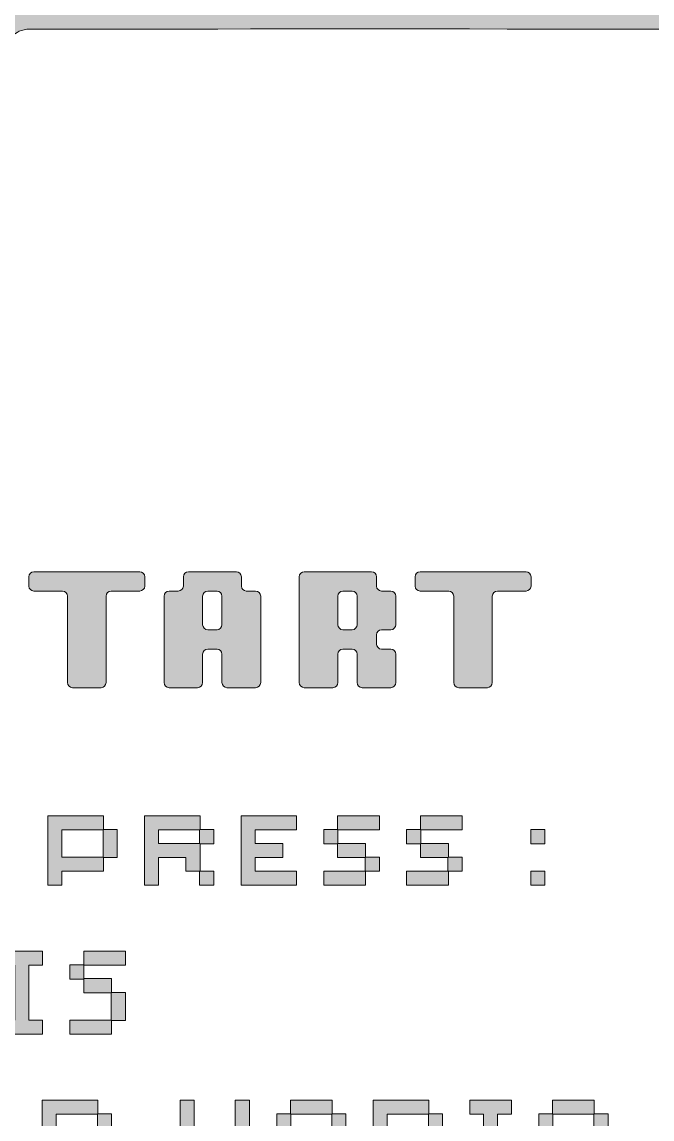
# Model space of a CAD drawing. Header units: millimetres. Extents: x -101 to 399, y -179 to 389.
# Drawn here: x -6.7 to 29.1, y 165 to 227.4 of the extents above; entities that cross this region are included whole.
import ezdxf

# ---------------------------------------------------------------- set-up
doc = ezdxf.new("R2010")
doc.units = ezdxf.units.MM
doc.header["$MEASUREMENT"] = 0
doc.layers.add('Layer 2', color=7, linetype='Continuous')

# ---------------------------------------------------------------- blocks, each defined once
blk = doc.blocks.new('block 343')
at = {"layer": 'Layer 2', "true_color": 0xffffff}
h = blk.add_hatch(color=7, dxfattribs=at)
h.dxf.hatch_style = 2
edge = h.paths.add_edge_path()
edge.add_spline(control_points=[(-4.129, 189.836), (-4.129, 189.836), (-4.129, 194.755), (-4.129, 194.755), (-4.129, 194.903), (-4.257, 195.041), (-4.415, 195.041), (-4.415, 195.041), (-6.035, 195.041), (-6.035, 195.041), (-6.193, 195.041), (-6.322, 195.17), (-6.322, 195.318), (-6.322, 195.318), (-6.322, 195.851), (-6.322, 195.851), (-6.322, 196), (-6.193, 196.138), (-6.035, 196.138), (-6.035, 196.138), (-0.02, 196.138), (-0.02, 196.138), (0.128, 196.138), (0.267, 196), (0.267, 195.851), (0.267, 195.851), (0.267, 195.318), (0.267, 195.318), (0.267, 195.17), (0.128, 195.041), (-0.02, 195.041), (-0.02, 195.041), (-1.65, 195.041), (-1.65, 195.041), (-1.798, 195.041), (-1.936, 194.903), (-1.936, 194.755), (-1.936, 194.755), (-1.936, 189.836), (-1.936, 189.836), (-1.936, 189.678), (-2.064, 189.549), (-2.213, 189.549), (-2.213, 189.549), (-3.842, 189.549), (-3.842, 189.549), (-3.991, 189.549), (-4.129, 189.678), (-4.129, 189.836)], knot_values=[0, 0, 0, 0, 1, 1, 1, 2, 2, 2, 3, 3, 3, 4, 4, 4, 5, 5, 5, 6, 6, 6, 7, 7, 7, 8, 8, 8, 9, 9, 9, 10, 10, 10, 11, 11, 11, 12, 12, 12, 13, 13, 13, 14, 14, 14, 15, 15, 15, 16, 16, 16, 16], degree=3, periodic=1)
h = blk.add_hatch(color=7, dxfattribs=at)
h.dxf.hatch_style = 2
edge = h.paths.add_edge_path()
edge.add_spline(control_points=[(1.363, 189.836), (1.363, 189.836), (1.363, 194.755), (1.363, 194.755), (1.363, 194.903), (1.492, 195.041), (1.65, 195.041), (1.65, 195.041), (2.173, 195.041), (2.173, 195.041), (2.331, 195.041), (2.459, 195.17), (2.459, 195.318), (2.459, 195.318), (2.459, 195.851), (2.459, 195.851), (2.459, 196), (2.598, 196.138), (2.746, 196.138), (2.746, 196.138), (5.472, 196.138), (5.472, 196.138), (5.62, 196.138), (5.759, 196), (5.759, 195.851), (5.759, 195.851), (5.759, 195.318), (5.759, 195.318), (5.759, 195.17), (5.887, 195.041), (6.035, 195.041), (6.035, 195.041), (6.569, 195.041), (6.569, 195.041), (6.717, 195.041), (6.855, 194.903), (6.855, 194.755), (6.855, 194.755), (6.855, 189.836), (6.855, 189.836), (6.855, 189.678), (6.717, 189.549), (6.569, 189.549), (6.569, 189.549), (4.939, 189.549), (4.939, 189.549), (4.791, 189.549), (4.652, 189.678), (4.652, 189.836), (4.652, 189.836), (4.652, 191.456), (4.652, 191.456), (4.652, 191.614), (4.524, 191.742), (4.376, 191.742), (4.376, 191.742), (3.842, 191.742), (3.842, 191.742), (3.694, 191.742), (3.556, 191.614), (3.556, 191.456), (3.556, 191.456), (3.556, 189.836), (3.556, 189.836), (3.556, 189.678), (3.428, 189.549), (3.269, 189.549), (3.269, 189.549), (1.65, 189.549), (1.65, 189.549), (1.492, 189.549), (1.363, 189.678), (1.363, 189.836)], knot_values=[0, 0, 0, 0, 1, 1, 1, 2, 2, 2, 3, 3, 3, 4, 4, 4, 5, 5, 5, 6, 6, 6, 7, 7, 7, 8, 8, 8, 9, 9, 9, 10, 10, 10, 11, 11, 11, 12, 12, 12, 13, 13, 13, 14, 14, 14, 15, 15, 15, 16, 16, 16, 17, 17, 17, 18, 18, 18, 19, 19, 19, 20, 20, 20, 21, 21, 21, 22, 22, 22, 23, 23, 23, 24, 24, 24, 24], degree=3, periodic=1)
edge = h.paths.add_edge_path()
edge.add_spline(control_points=[(4.376, 192.839), (4.524, 192.839), (4.652, 192.977), (4.652, 193.125), (4.652, 193.125), (4.652, 194.755), (4.652, 194.755), (4.652, 194.903), (4.524, 195.041), (4.376, 195.041), (4.376, 195.041), (3.842, 195.041), (3.842, 195.041), (3.694, 195.041), (3.556, 194.903), (3.556, 194.755), (3.556, 194.755), (3.556, 193.125), (3.556, 193.125), (3.556, 192.977), (3.694, 192.839), (3.842, 192.839), (3.842, 192.839), (4.376, 192.839), (4.376, 192.839)], knot_values=[0, 0, 0, 0, 1, 1, 1, 2, 2, 2, 3, 3, 3, 4, 4, 4, 5, 5, 5, 6, 6, 6, 7, 7, 7, 8, 8, 8, 8], degree=3, periodic=1)
h = blk.add_hatch(color=7, dxfattribs=at)
h.dxf.hatch_style = 2
edge = h.paths.add_edge_path()
edge.add_spline(control_points=[(9.048, 189.836), (9.048, 189.836), (9.048, 195.851), (9.048, 195.851), (9.048, 196), (9.177, 196.138), (9.334, 196.138), (9.334, 196.138), (13.157, 196.138), (13.157, 196.138), (13.305, 196.138), (13.444, 196), (13.444, 195.851), (13.444, 195.851), (13.444, 195.318), (13.444, 195.318), (13.444, 195.17), (13.572, 195.041), (13.72, 195.041), (13.72, 195.041), (14.254, 195.041), (14.254, 195.041), (14.402, 195.041), (14.54, 194.903), (14.54, 194.755), (14.54, 194.755), (14.54, 193.125), (14.54, 193.125), (14.54, 192.977), (14.402, 192.839), (14.254, 192.839), (14.254, 192.839), (13.72, 192.839), (13.72, 192.839), (13.572, 192.839), (13.444, 192.71), (13.444, 192.552), (13.444, 192.552), (13.444, 192.029), (13.444, 192.029), (13.444, 191.881), (13.572, 191.742), (13.72, 191.742), (13.72, 191.742), (14.254, 191.742), (14.254, 191.742), (14.402, 191.742), (14.54, 191.614), (14.54, 191.456), (14.54, 191.456), (14.54, 189.836), (14.54, 189.836), (14.54, 189.678), (14.402, 189.549), (14.254, 189.549), (14.254, 189.549), (12.624, 189.549), (12.624, 189.549), (12.476, 189.549), (12.337, 189.678), (12.337, 189.836), (12.337, 189.836), (12.337, 191.456), (12.337, 191.456), (12.337, 191.614), (12.209, 191.742), (12.061, 191.742), (12.061, 191.742), (11.527, 191.742), (11.527, 191.742), (11.379, 191.742), (11.241, 191.614), (11.241, 191.456), (11.241, 191.456), (11.241, 189.836), (11.241, 189.836), (11.241, 189.678), (11.112, 189.549), (10.954, 189.549), (10.954, 189.549), (9.334, 189.549), (9.334, 189.549), (9.177, 189.549), (9.048, 189.678), (9.048, 189.836)], knot_values=[0, 0, 0, 0, 1, 1, 1, 2, 2, 2, 3, 3, 3, 4, 4, 4, 5, 5, 5, 6, 6, 6, 7, 7, 7, 8, 8, 8, 9, 9, 9, 10, 10, 10, 11, 11, 11, 12, 12, 12, 13, 13, 13, 14, 14, 14, 15, 15, 15, 16, 16, 16, 17, 17, 17, 18, 18, 18, 19, 19, 19, 20, 20, 20, 21, 21, 21, 22, 22, 22, 23, 23, 23, 24, 24, 24, 25, 25, 25, 26, 26, 26, 27, 27, 27, 28, 28, 28, 28], degree=3, periodic=1)
edge = h.paths.add_edge_path()
edge.add_spline(control_points=[(12.061, 192.839), (12.209, 192.839), (12.337, 192.977), (12.337, 193.125), (12.337, 193.125), (12.337, 194.755), (12.337, 194.755), (12.337, 194.903), (12.209, 195.041), (12.061, 195.041), (12.061, 195.041), (11.527, 195.041), (11.527, 195.041), (11.379, 195.041), (11.241, 194.903), (11.241, 194.755), (11.241, 194.755), (11.241, 193.125), (11.241, 193.125), (11.241, 192.977), (11.379, 192.839), (11.527, 192.839), (11.527, 192.839), (12.061, 192.839), (12.061, 192.839)], knot_values=[0, 0, 0, 0, 1, 1, 1, 2, 2, 2, 3, 3, 3, 4, 4, 4, 5, 5, 5, 6, 6, 6, 7, 7, 7, 8, 8, 8, 8], degree=3, periodic=1)
h = blk.add_hatch(color=7, dxfattribs=at)
h.dxf.hatch_style = 2
edge = h.paths.add_edge_path()
edge.add_spline(control_points=[(17.829, 189.836), (17.829, 189.836), (17.829, 194.755), (17.829, 194.755), (17.829, 194.903), (17.701, 195.041), (17.543, 195.041), (17.543, 195.041), (15.923, 195.041), (15.923, 195.041), (15.765, 195.041), (15.637, 195.17), (15.637, 195.318), (15.637, 195.318), (15.637, 195.851), (15.637, 195.851), (15.637, 196), (15.765, 196.138), (15.923, 196.138), (15.923, 196.138), (21.939, 196.138), (21.939, 196.138), (22.087, 196.138), (22.225, 196), (22.225, 195.851), (22.225, 195.851), (22.225, 195.318), (22.225, 195.318), (22.225, 195.17), (22.087, 195.041), (21.939, 195.041), (21.939, 195.041), (20.309, 195.041), (20.309, 195.041), (20.161, 195.041), (20.022, 194.903), (20.022, 194.755), (20.022, 194.755), (20.022, 189.836), (20.022, 189.836), (20.022, 189.678), (19.894, 189.549), (19.746, 189.549), (19.746, 189.549), (18.116, 189.549), (18.116, 189.549), (17.968, 189.549), (17.829, 189.678), (17.829, 189.836)], knot_values=[0, 0, 0, 0, 1, 1, 1, 2, 2, 2, 3, 3, 3, 4, 4, 4, 5, 5, 5, 6, 6, 6, 7, 7, 7, 8, 8, 8, 9, 9, 9, 10, 10, 10, 11, 11, 11, 12, 12, 12, 13, 13, 13, 14, 14, 14, 15, 15, 15, 16, 16, 16, 16], degree=3, periodic=1)
at = {"layer": 'Layer 2', "lineweight": 0}
for points, knots in [([(-4.129, 189.836), (-4.129, 189.836), (-4.129, 194.755), (-4.129, 194.755), (-4.129, 194.903), (-4.257, 195.041), (-4.415, 195.041), (-4.415, 195.041), (-6.035, 195.041), (-6.035, 195.041), (-6.193, 195.041), (-6.322, 195.17), (-6.322, 195.318), (-6.322, 195.318), (-6.322, 195.851), (-6.322, 195.851), (-6.322, 196), (-6.193, 196.138), (-6.035, 196.138), (-6.035, 196.138), (-0.02, 196.138), (-0.02, 196.138), (0.128, 196.138), (0.267, 196), (0.267, 195.851), (0.267, 195.851), (0.267, 195.318), (0.267, 195.318), (0.267, 195.17), (0.128, 195.041), (-0.02, 195.041), (-0.02, 195.041), (-1.65, 195.041), (-1.65, 195.041), (-1.798, 195.041), (-1.936, 194.903), (-1.936, 194.755), (-1.936, 194.755), (-1.936, 189.836), (-1.936, 189.836), (-1.936, 189.678), (-2.064, 189.549), (-2.213, 189.549), (-2.213, 189.549), (-3.842, 189.549), (-3.842, 189.549), (-3.991, 189.549), (-4.129, 189.678), (-4.129, 189.836)], [0, 0, 0, 0, 1, 1, 1, 2, 2, 2, 3, 3, 3, 4, 4, 4, 5, 5, 5, 6, 6, 6, 7, 7, 7, 8, 8, 8, 9, 9, 9, 10, 10, 10, 11, 11, 11, 12, 12, 12, 13, 13, 13, 14, 14, 14, 15, 15, 15, 16, 16, 16, 16]), ([(1.363, 189.836), (1.363, 189.836), (1.363, 194.755), (1.363, 194.755), (1.363, 194.903), (1.492, 195.041), (1.65, 195.041), (1.65, 195.041), (2.173, 195.041), (2.173, 195.041), (2.331, 195.041), (2.459, 195.17), (2.459, 195.318), (2.459, 195.318), (2.459, 195.851), (2.459, 195.851), (2.459, 196), (2.598, 196.138), (2.746, 196.138), (2.746, 196.138), (5.472, 196.138), (5.472, 196.138), (5.62, 196.138), (5.759, 196), (5.759, 195.851), (5.759, 195.851), (5.759, 195.318), (5.759, 195.318), (5.759, 195.17), (5.887, 195.041), (6.035, 195.041), (6.035, 195.041), (6.569, 195.041), (6.569, 195.041), (6.717, 195.041), (6.855, 194.903), (6.855, 194.755), (6.855, 194.755), (6.855, 189.836), (6.855, 189.836), (6.855, 189.678), (6.717, 189.549), (6.569, 189.549), (6.569, 189.549), (4.939, 189.549), (4.939, 189.549), (4.791, 189.549), (4.652, 189.678), (4.652, 189.836), (4.652, 189.836), (4.652, 191.456), (4.652, 191.456), (4.652, 191.614), (4.524, 191.742), (4.376, 191.742), (4.376, 191.742), (3.842, 191.742), (3.842, 191.742), (3.694, 191.742), (3.556, 191.614), (3.556, 191.456), (3.556, 191.456), (3.556, 189.836), (3.556, 189.836), (3.556, 189.678), (3.428, 189.549), (3.269, 189.549), (3.269, 189.549), (1.65, 189.549), (1.65, 189.549), (1.492, 189.549), (1.363, 189.678), (1.363, 189.836)], [0, 0, 0, 0, 1, 1, 1, 2, 2, 2, 3, 3, 3, 4, 4, 4, 5, 5, 5, 6, 6, 6, 7, 7, 7, 8, 8, 8, 9, 9, 9, 10, 10, 10, 11, 11, 11, 12, 12, 12, 13, 13, 13, 14, 14, 14, 15, 15, 15, 16, 16, 16, 17, 17, 17, 18, 18, 18, 19, 19, 19, 20, 20, 20, 21, 21, 21, 22, 22, 22, 23, 23, 23, 24, 24, 24, 24]), ([(9.048, 189.836), (9.048, 189.836), (9.048, 195.851), (9.048, 195.851), (9.048, 196), (9.177, 196.138), (9.334, 196.138), (9.334, 196.138), (13.157, 196.138), (13.157, 196.138), (13.305, 196.138), (13.444, 196), (13.444, 195.851), (13.444, 195.851), (13.444, 195.318), (13.444, 195.318), (13.444, 195.17), (13.572, 195.041), (13.72, 195.041), (13.72, 195.041), (14.254, 195.041), (14.254, 195.041), (14.402, 195.041), (14.54, 194.903), (14.54, 194.755), (14.54, 194.755), (14.54, 193.125), (14.54, 193.125), (14.54, 192.977), (14.402, 192.839), (14.254, 192.839), (14.254, 192.839), (13.72, 192.839), (13.72, 192.839), (13.572, 192.839), (13.444, 192.71), (13.444, 192.552), (13.444, 192.552), (13.444, 192.029), (13.444, 192.029), (13.444, 191.881), (13.572, 191.742), (13.72, 191.742), (13.72, 191.742), (14.254, 191.742), (14.254, 191.742), (14.402, 191.742), (14.54, 191.614), (14.54, 191.456), (14.54, 191.456), (14.54, 189.836), (14.54, 189.836), (14.54, 189.678), (14.402, 189.549), (14.254, 189.549), (14.254, 189.549), (12.624, 189.549), (12.624, 189.549), (12.476, 189.549), (12.337, 189.678), (12.337, 189.836), (12.337, 189.836), (12.337, 191.456), (12.337, 191.456), (12.337, 191.614), (12.209, 191.742), (12.061, 191.742), (12.061, 191.742), (11.527, 191.742), (11.527, 191.742), (11.379, 191.742), (11.241, 191.614), (11.241, 191.456), (11.241, 191.456), (11.241, 189.836), (11.241, 189.836), (11.241, 189.678), (11.112, 189.549), (10.954, 189.549), (10.954, 189.549), (9.334, 189.549), (9.334, 189.549), (9.177, 189.549), (9.048, 189.678), (9.048, 189.836)], [0, 0, 0, 0, 1, 1, 1, 2, 2, 2, 3, 3, 3, 4, 4, 4, 5, 5, 5, 6, 6, 6, 7, 7, 7, 8, 8, 8, 9, 9, 9, 10, 10, 10, 11, 11, 11, 12, 12, 12, 13, 13, 13, 14, 14, 14, 15, 15, 15, 16, 16, 16, 17, 17, 17, 18, 18, 18, 19, 19, 19, 20, 20, 20, 21, 21, 21, 22, 22, 22, 23, 23, 23, 24, 24, 24, 25, 25, 25, 26, 26, 26, 27, 27, 27, 28, 28, 28, 28]), ([(17.829, 189.836), (17.829, 189.836), (17.829, 194.755), (17.829, 194.755), (17.829, 194.903), (17.701, 195.041), (17.543, 195.041), (17.543, 195.041), (15.923, 195.041), (15.923, 195.041), (15.765, 195.041), (15.637, 195.17), (15.637, 195.318), (15.637, 195.318), (15.637, 195.851), (15.637, 195.851), (15.637, 196), (15.765, 196.138), (15.923, 196.138), (15.923, 196.138), (21.939, 196.138), (21.939, 196.138), (22.087, 196.138), (22.225, 196), (22.225, 195.851), (22.225, 195.851), (22.225, 195.318), (22.225, 195.318), (22.225, 195.17), (22.087, 195.041), (21.939, 195.041), (21.939, 195.041), (20.309, 195.041), (20.309, 195.041), (20.161, 195.041), (20.022, 194.903), (20.022, 194.755), (20.022, 194.755), (20.022, 189.836), (20.022, 189.836), (20.022, 189.678), (19.894, 189.549), (19.746, 189.549), (19.746, 189.549), (18.116, 189.549), (18.116, 189.549), (17.968, 189.549), (17.829, 189.678), (17.829, 189.836)], [0, 0, 0, 0, 1, 1, 1, 2, 2, 2, 3, 3, 3, 4, 4, 4, 5, 5, 5, 6, 6, 6, 7, 7, 7, 8, 8, 8, 9, 9, 9, 10, 10, 10, 11, 11, 11, 12, 12, 12, 13, 13, 13, 14, 14, 14, 15, 15, 15, 16, 16, 16, 16]), ([(4.376, 192.839), (4.524, 192.839), (4.652, 192.977), (4.652, 193.125), (4.652, 193.125), (4.652, 194.755), (4.652, 194.755), (4.652, 194.903), (4.524, 195.041), (4.376, 195.041), (4.376, 195.041), (3.842, 195.041), (3.842, 195.041), (3.694, 195.041), (3.556, 194.903), (3.556, 194.755), (3.556, 194.755), (3.556, 193.125), (3.556, 193.125), (3.556, 192.977), (3.694, 192.839), (3.842, 192.839), (3.842, 192.839), (4.376, 192.839), (4.376, 192.839)], [0, 0, 0, 0, 1, 1, 1, 2, 2, 2, 3, 3, 3, 4, 4, 4, 5, 5, 5, 6, 6, 6, 7, 7, 7, 8, 8, 8, 8]), ([(12.061, 192.839), (12.209, 192.839), (12.337, 192.977), (12.337, 193.125), (12.337, 193.125), (12.337, 194.755), (12.337, 194.755), (12.337, 194.903), (12.209, 195.041), (12.061, 195.041), (12.061, 195.041), (11.527, 195.041), (11.527, 195.041), (11.379, 195.041), (11.241, 194.903), (11.241, 194.755), (11.241, 194.755), (11.241, 193.125), (11.241, 193.125), (11.241, 192.977), (11.379, 192.839), (11.527, 192.839), (11.527, 192.839), (12.061, 192.839), (12.061, 192.839)], [0, 0, 0, 0, 1, 1, 1, 2, 2, 2, 3, 3, 3, 4, 4, 4, 5, 5, 5, 6, 6, 6, 7, 7, 7, 8, 8, 8, 8])]:
    blk.add_open_spline(points, degree=3, knots=knots, dxfattribs=at)
blk = doc.blocks.new('block 346')
at = {"layer": 'Layer 2', "true_color": 0xffffff}
h = blk.add_hatch(color=7, dxfattribs=at)
h.dxf.hatch_style = 2
h.paths.add_polyline_path([(-2.083, 179.9), (-2.083, 179.117), (-4.441, 179.117), (-4.441, 178.333), (-5.238, 178.333), (-5.238, 182.271), (-2.083, 182.271), (-2.083, 181.488), (-1.3, 181.488), (-1.3, 179.9)])
h.paths.add_polyline_path([(-2.105, 181.467), (-4.441, 181.467), (-4.441, 179.914), (-2.105, 179.914)])
h = blk.add_hatch(color=7, dxfattribs=at)
h.dxf.hatch_style = 2
h.paths.add_polyline_path([(3.385, 178.333), (3.385, 179.117), (2.601, 179.117), (2.601, 179.9), (1.049, 179.9), (1.049, 178.333), (0.251, 178.333), (0.251, 182.271), (3.406, 182.271), (3.406, 181.488), (4.189, 181.488), (4.189, 180.684), (3.406, 180.684), (3.406, 179.131), (4.189, 179.131), (4.189, 178.333)])
h.paths.add_polyline_path([(3.385, 181.467), (1.049, 181.467), (1.049, 180.698), (3.385, 180.698)])
h = blk.add_hatch(color=7, dxfattribs=at)
h.dxf.hatch_style = 2
h.paths.add_polyline_path([(5.741, 178.333), (5.741, 182.271), (8.895, 182.271), (8.895, 181.467), (6.538, 181.467), (6.538, 180.698), (8.112, 180.698), (8.112, 179.9), (6.538, 179.9), (6.538, 179.131), (8.895, 179.131), (8.895, 178.333)])
h = blk.add_hatch(color=7, dxfattribs=at)
h.dxf.hatch_style = 2
h.paths.add_polyline_path([(12.818, 179.117), (12.818, 178.333), (10.447, 178.333), (10.447, 179.131), (12.796, 179.131), (12.796, 179.9), (11.23, 179.9), (11.23, 180.684), (10.447, 180.684), (10.447, 181.488), (11.23, 181.488), (11.23, 182.271), (13.601, 182.271), (13.601, 181.467), (11.244, 181.467), (11.244, 180.698), (12.818, 180.698), (12.818, 179.914), (13.601, 179.914), (13.601, 179.117)])
h = blk.add_hatch(color=7, dxfattribs=at)
h.dxf.hatch_style = 2
h.paths.add_polyline_path([(17.524, 179.117), (17.524, 178.333), (15.153, 178.333), (15.153, 179.131), (17.502, 179.131), (17.502, 179.9), (15.936, 179.9), (15.936, 180.684), (15.153, 180.684), (15.153, 181.488), (15.936, 181.488), (15.936, 182.271), (18.307, 182.271), (18.307, 181.467), (15.95, 181.467), (15.95, 180.698), (17.524, 180.698), (17.524, 179.914), (18.307, 179.914), (18.307, 179.117)])
h = blk.add_hatch(color=7, dxfattribs=at)
h.dxf.hatch_style = 2
h.paths.add_polyline_path([(22.208, 180.684), (22.208, 181.488), (23.005, 181.488), (23.005, 180.684)])
h.paths.add_polyline_path([(22.208, 178.333), (22.208, 179.131), (23.005, 179.131), (23.005, 178.333)])
h = blk.add_hatch(color=7, dxfattribs=at)
h.dxf.hatch_style = 2
h.paths.add_polyline_path([(-7.912, 169.867), (-7.912, 170.664), (-7.129, 170.664), (-7.129, 173.784), (-7.912, 173.784), (-7.912, 174.588), (-5.541, 174.588), (-5.541, 173.784), (-6.331, 173.784), (-6.331, 170.664), (-5.541, 170.664), (-5.541, 169.867)])
h = blk.add_hatch(color=7, dxfattribs=at)
h.dxf.hatch_style = 2
h.paths.add_polyline_path([(-1.618, 170.65), (-1.618, 169.867), (-3.989, 169.867), (-3.989, 170.664), (-1.639, 170.664), (-1.639, 172.217), (-3.206, 172.217), (-3.206, 173), (-3.989, 173), (-3.989, 173.805), (-3.206, 173.805), (-3.206, 174.588), (-0.834, 174.588), (-0.834, 173.784), (-3.192, 173.784), (-3.192, 173.021), (-1.618, 173.021), (-1.618, 172.231), (-0.834, 172.231), (-0.834, 170.65)])
h = blk.add_hatch(color=7, dxfattribs=at)
h.dxf.hatch_style = 2
h.paths.add_polyline_path([(-2.429, 161.4), (-2.429, 162.184), (-3.212, 162.184), (-3.212, 162.967), (-4.765, 162.967), (-4.765, 161.4), (-5.562, 161.4), (-5.562, 166.121), (-2.408, 166.121), (-2.408, 165.338), (-1.625, 165.338), (-1.625, 163.75), (-2.408, 163.75), (-2.408, 162.198), (-1.625, 162.198), (-1.625, 161.4)])
h.paths.add_polyline_path([(-2.429, 165.317), (-4.765, 165.317), (-4.765, 163.764), (-2.429, 163.764)])
h = blk.add_hatch(color=7, dxfattribs=at)
h.dxf.hatch_style = 2
h.paths.add_polyline_path([(5.41, 161.4), (5.41, 163.75), (4.647, 163.75), (4.647, 162.184), (3.843, 162.184), (3.843, 163.75), (3.074, 163.75), (3.074, 161.4), (2.276, 161.4), (2.276, 166.121), (3.074, 166.121), (3.074, 164.555), (3.857, 164.555), (3.857, 163.764), (4.626, 163.764), (4.626, 164.555), (5.41, 164.555), (5.41, 166.121), (6.214, 166.121), (6.214, 161.4)])
h = blk.add_hatch(color=7, dxfattribs=at)
h.dxf.hatch_style = 2
h.paths.add_polyline_path([(10.899, 161.4), (10.899, 162.967), (8.563, 162.967), (8.563, 161.4), (7.766, 161.4), (7.766, 165.338), (8.549, 165.338), (8.549, 166.121), (10.92, 166.121), (10.92, 165.338), (11.703, 165.338), (11.703, 161.4)])
h.paths.add_polyline_path([(10.899, 165.317), (8.563, 165.317), (8.563, 163.764), (10.899, 163.764)])
h = blk.add_hatch(color=7, dxfattribs=at)
h.dxf.hatch_style = 2
h.paths.add_polyline_path([(16.388, 161.4), (16.388, 162.184), (15.605, 162.184), (15.605, 162.967), (14.052, 162.967), (14.052, 161.4), (13.255, 161.4), (13.255, 166.121), (16.409, 166.121), (16.409, 165.338), (17.193, 165.338), (17.193, 163.75), (16.409, 163.75), (16.409, 162.198), (17.193, 162.198), (17.193, 161.4)])
h.paths.add_polyline_path([(16.388, 165.317), (14.052, 165.317), (14.052, 163.764), (16.388, 163.764)])
h = blk.add_hatch(color=7, dxfattribs=at)
h.dxf.hatch_style = 2
h.paths.add_polyline_path([(18.744, 161.4), (18.744, 162.198), (19.527, 162.198), (19.527, 165.317), (18.744, 165.317), (18.744, 166.121), (21.115, 166.121), (21.115, 165.317), (20.325, 165.317), (20.325, 162.198), (21.115, 162.198), (21.115, 161.4)])
h = blk.add_hatch(color=7, dxfattribs=at)
h.dxf.hatch_style = 2
h.paths.add_polyline_path([(25.822, 162.184), (25.822, 161.4), (23.45, 161.4), (23.45, 162.184), (22.667, 162.184), (22.667, 165.338), (23.45, 165.338), (23.45, 166.121), (25.822, 166.121), (25.822, 165.338), (26.605, 165.338), (26.605, 162.184)])
h.paths.add_polyline_path([(25.8, 165.317), (23.464, 165.317), (23.464, 162.198), (25.8, 162.198)])
at = {"layer": 'Layer 2', "lineweight": 0}
for points in [[(-2.083, 179.9), (-2.083, 179.117), (-4.441, 179.117), (-4.441, 178.333), (-5.238, 178.333), (-5.238, 182.271), (-2.083, 182.271), (-2.083, 181.488), (-1.3, 181.488), (-1.3, 179.9), (-2.083, 179.9)], [(3.385, 178.333), (3.385, 179.117), (2.601, 179.117), (2.601, 179.9), (1.049, 179.9), (1.049, 178.333), (0.251, 178.333), (0.251, 182.271), (3.406, 182.271), (3.406, 181.488), (4.189, 181.488), (4.189, 180.684), (3.406, 180.684), (3.406, 179.131), (4.189, 179.131), (4.189, 178.333), (3.385, 178.333)], [(5.741, 178.333), (5.741, 182.271), (8.895, 182.271), (8.895, 181.467), (6.538, 181.467), (6.538, 180.698), (8.112, 180.698), (8.112, 179.9), (6.538, 179.9), (6.538, 179.131), (8.895, 179.131), (8.895, 178.333), (5.741, 178.333)], [(12.818, 179.117), (12.818, 178.333), (10.447, 178.333), (10.447, 179.131), (12.796, 179.131), (12.796, 179.9), (11.23, 179.9), (11.23, 180.684), (10.447, 180.684), (10.447, 181.488), (11.23, 181.488), (11.23, 182.271), (13.601, 182.271), (13.601, 181.467), (11.244, 181.467), (11.244, 180.698), (12.818, 180.698), (12.818, 179.914), (13.601, 179.914), (13.601, 179.117), (12.818, 179.117)], [(17.524, 179.117), (17.524, 178.333), (15.153, 178.333), (15.153, 179.131), (17.502, 179.131), (17.502, 179.9), (15.936, 179.9), (15.936, 180.684), (15.153, 180.684), (15.153, 181.488), (15.936, 181.488), (15.936, 182.271), (18.307, 182.271), (18.307, 181.467), (15.95, 181.467), (15.95, 180.698), (17.524, 180.698), (17.524, 179.914), (18.307, 179.914), (18.307, 179.117), (17.524, 179.117)], [(-2.105, 181.467), (-4.441, 181.467), (-4.441, 179.914), (-2.105, 179.914), (-2.105, 181.467)], [(3.385, 181.467), (1.049, 181.467), (1.049, 180.698), (3.385, 180.698), (3.385, 181.467)], [(22.208, 180.684), (22.208, 181.488), (23.005, 181.488), (23.005, 180.684), (22.208, 180.684)], [(22.208, 178.333), (22.208, 179.131), (23.005, 179.131), (23.005, 178.333), (22.208, 178.333)], [(-7.912, 169.867), (-7.912, 170.664), (-7.129, 170.664), (-7.129, 173.784), (-7.912, 173.784), (-7.912, 174.588), (-5.541, 174.588), (-5.541, 173.784), (-6.331, 173.784), (-6.331, 170.664), (-5.541, 170.664), (-5.541, 169.867), (-7.912, 169.867)], [(-1.618, 170.65), (-1.618, 169.867), (-3.989, 169.867), (-3.989, 170.664), (-1.639, 170.664), (-1.639, 172.217), (-3.206, 172.217), (-3.206, 173), (-3.989, 173), (-3.989, 173.805), (-3.206, 173.805), (-3.206, 174.588), (-0.834, 174.588), (-0.834, 173.784), (-3.192, 173.784), (-3.192, 173.021), (-1.618, 173.021), (-1.618, 172.231), (-0.834, 172.231), (-0.834, 170.65), (-1.618, 170.65)], [(-2.429, 161.4), (-2.429, 162.184), (-3.212, 162.184), (-3.212, 162.967), (-4.765, 162.967), (-4.765, 161.4), (-5.562, 161.4), (-5.562, 166.121), (-2.408, 166.121), (-2.408, 165.338), (-1.625, 165.338), (-1.625, 163.75), (-2.408, 163.75), (-2.408, 162.198), (-1.625, 162.198), (-1.625, 161.4), (-2.429, 161.4)], [(5.41, 161.4), (5.41, 163.75), (4.647, 163.75), (4.647, 162.184), (3.843, 162.184), (3.843, 163.75), (3.074, 163.75), (3.074, 161.4), (2.276, 161.4), (2.276, 166.121), (3.074, 166.121), (3.074, 164.555), (3.857, 164.555), (3.857, 163.764), (4.626, 163.764), (4.626, 164.555), (5.41, 164.555), (5.41, 166.121), (6.214, 166.121), (6.214, 161.4), (5.41, 161.4)], [(10.899, 161.4), (10.899, 162.967), (8.563, 162.967), (8.563, 161.4), (7.766, 161.4), (7.766, 165.338), (8.549, 165.338), (8.549, 166.121), (10.92, 166.121), (10.92, 165.338), (11.703, 165.338), (11.703, 161.4), (10.899, 161.4)], [(16.388, 161.4), (16.388, 162.184), (15.605, 162.184), (15.605, 162.967), (14.052, 162.967), (14.052, 161.4), (13.255, 161.4), (13.255, 166.121), (16.409, 166.121), (16.409, 165.338), (17.193, 165.338), (17.193, 163.75), (16.409, 163.75), (16.409, 162.198), (17.193, 162.198), (17.193, 161.4), (16.388, 161.4)], [(18.744, 161.4), (18.744, 162.198), (19.527, 162.198), (19.527, 165.317), (18.744, 165.317), (18.744, 166.121), (21.115, 166.121), (21.115, 165.317), (20.325, 165.317), (20.325, 162.198), (21.115, 162.198), (21.115, 161.4), (18.744, 161.4)], [(25.822, 162.184), (25.822, 161.4), (23.45, 161.4), (23.45, 162.184), (22.667, 162.184), (22.667, 165.338), (23.45, 165.338), (23.45, 166.121), (25.822, 166.121), (25.822, 165.338), (26.605, 165.338), (26.605, 162.184), (25.822, 162.184)], [(-2.429, 165.317), (-4.765, 165.317), (-4.765, 163.764), (-2.429, 163.764), (-2.429, 165.317)], [(10.899, 165.317), (8.563, 165.317), (8.563, 163.764), (10.899, 163.764), (10.899, 165.317)], [(16.388, 165.317), (14.052, 165.317), (14.052, 163.764), (16.388, 163.764), (16.388, 165.317)], [(25.8, 165.317), (23.464, 165.317), (23.464, 162.198), (25.8, 162.198), (25.8, 165.317)]]:
    blk.add_lwpolyline(points, dxfattribs=at)

msp = doc.modelspace()

# ---------------------------------------------------------------- hatches: boundary and pattern name
at = {"layer": 'Layer 2', "true_color": 0xffffff}
h = msp.add_hatch(color=7, dxfattribs=at)
h.dxf.hatch_style = 2
edge = h.paths.add_edge_path()
edge.add_spline(control_points=[(87.083, 270.961), (86.734, 271.352), (86.194, 271.049), (86.194, 271.049), (84.619, 269.488), (76.937, 261.83), (68.545, 253.46), (68.469, 253.653), (68.333, 253.795), (68.333, 253.795), (65.508, 256.582), (52.165, 269.942), (49.311, 272.705), (48.573, 273.417), (48.274, 274.169), (48.277, 275.192), (48.288, 280.215), (48.231, 284.082), (48.207, 289.106), (48.207, 289.106), (48.041, 289.698), (47.519, 289.67), (46.997, 289.642), (46.93, 288.922), (46.93, 288.922), (46.968, 284.35), (47.025, 279.52), (47.035, 274.948), (47.035, 273.735), (47.438, 272.814), (48.33, 271.953), (51.251, 269.135), (64.633, 255.689), (67.508, 252.825), (67.508, 252.825), (67.618, 252.743), (67.775, 252.691), (57.379, 242.322), (46.155, 231.119), (44.225, 229.182), (43.502, 228.458), (42.761, 228.137), (41.735, 228.155), (37.766, 228.219), (-5.714, 228.231), (-6.663, 228.233), (-7.611, 228.235), (-8.022, 227.524), (-8.42, 227.12), (-13.795, 221.668), (-13.36, 222.083), (-18.798, 216.596), (-19.406, 215.979), (-19.658, 215.33), (-19.651, 214.49), (-19.63, 212.239), (-19.644, 209.985), (-19.644, 207.745), (-19.892, 207.628), (-20.106, 207.53), (-20.305, 207.417), (-21.581, 206.764), (-22.249, 205.296), (-21.882, 203.97), (-21.501, 202.598), (-20.12, 201.557), (-18.805, 201.652), (-17.431, 201.751), (-16.127, 202.898), (-15.949, 204.164), (-15.728, 205.741), (-16.477, 207.156), (-17.865, 207.607), (-18.326, 207.759), (-18.382, 207.974), (-18.379, 208.38), (-18.365, 210.271), (-18.326, 212.162), (-18.393, 214.049), (-18.428, 214.927), (-18.123, 215.534), (-17.529, 216.134), (-12.267, 221.45), (-12.271, 221.522), (-7.252, 226.599), (-7.076, 226.747), (-6.733, 226.966), (-6.269, 226.965), (-5.521, 226.965), (37.844, 226.994), (41.901, 226.924), (43.139, 226.903), (44.074, 227.27), (44.934, 228.127), (48.173, 231.351), (83.711, 266.809), (86.97, 270.015), (86.97, 270.015), (87.432, 270.569), (87.083, 270.961)], knot_values=[0, 0, 0, 0, 1, 1, 1, 2, 2, 2, 3, 3, 3, 4, 4, 4, 5, 5, 5, 6, 6, 6, 7, 7, 7, 8, 8, 8, 9, 9, 9, 10, 10, 10, 11, 11, 11, 12, 12, 12, 13, 13, 13, 14, 14, 14, 15, 15, 15, 16, 16, 16, 17, 17, 17, 18, 18, 18, 19, 19, 19, 20, 20, 20, 21, 21, 21, 22, 22, 22, 23, 23, 23, 24, 24, 24, 25, 25, 25, 26, 26, 26, 27, 27, 27, 28, 28, 28, 29, 29, 29, 30, 30, 30, 31, 31, 31, 32, 32, 32, 33, 33, 33, 33], degree=3, periodic=1)
edge = h.paths.add_edge_path()
edge.add_spline(control_points=[(-17.19, 204.714), (-17.204, 203.734), (-17.952, 203.003), (-18.941, 203.014), (-19.955, 203.021), (-20.679, 203.737), (-20.672, 204.721), (-20.669, 205.66), (-19.798, 206.517), (-18.868, 206.503), (-17.914, 206.489), (-17.179, 205.706), (-17.19, 204.714)], knot_values=[0, 0, 0, 0, 1, 1, 1, 2, 2, 2, 3, 3, 3, 4, 4, 4, 4], degree=3, periodic=1)

# ---------------------------------------------------------------- linework, layer by layer
at = {"layer": 'Layer 2', "lineweight": 0}
msp.add_open_spline([(87.083, 270.961), (86.734, 271.352), (86.194, 271.049), (86.194, 271.049), (84.619, 269.488), (76.937, 261.83), (68.545, 253.46), (68.469, 253.653), (68.333, 253.795), (68.333, 253.795), (65.508, 256.582), (52.165, 269.942), (49.311, 272.705), (48.573, 273.417), (48.274, 274.169), (48.277, 275.192), (48.288, 280.215), (48.231, 284.082), (48.207, 289.106), (48.207, 289.106), (48.041, 289.698), (47.519, 289.67), (46.997, 289.642), (46.93, 288.922), (46.93, 288.922), (46.968, 284.35), (47.025, 279.52), (47.035, 274.948), (47.035, 273.735), (47.438, 272.814), (48.33, 271.953), (51.251, 269.135), (64.633, 255.689), (67.508, 252.825), (67.508, 252.825), (67.618, 252.743), (67.775, 252.691), (57.379, 242.322), (46.155, 231.119), (44.225, 229.182), (43.502, 228.458), (42.761, 228.137), (41.735, 228.155), (37.766, 228.219), (-5.714, 228.231), (-6.663, 228.233), (-7.611, 228.235), (-8.022, 227.524), (-8.42, 227.12), (-13.795, 221.668), (-13.36, 222.083), (-18.798, 216.596), (-19.406, 215.979), (-19.658, 215.33), (-19.651, 214.49), (-19.63, 212.239), (-19.644, 209.985), (-19.644, 207.745), (-19.892, 207.628), (-20.106, 207.53), (-20.305, 207.417), (-21.581, 206.764), (-22.249, 205.296), (-21.882, 203.97), (-21.501, 202.598), (-20.12, 201.557), (-18.805, 201.652), (-17.431, 201.751), (-16.127, 202.898), (-15.949, 204.164), (-15.728, 205.741), (-16.477, 207.156), (-17.865, 207.607), (-18.326, 207.759), (-18.382, 207.974), (-18.379, 208.38), (-18.365, 210.271), (-18.326, 212.162), (-18.393, 214.049), (-18.428, 214.927), (-18.123, 215.534), (-17.529, 216.134), (-12.267, 221.45), (-12.271, 221.522), (-7.252, 226.599), (-7.076, 226.747), (-6.733, 226.966), (-6.269, 226.965), (-5.521, 226.965), (37.844, 226.994), (41.901, 226.924), (43.139, 226.903), (44.074, 227.27), (44.934, 228.127), (48.173, 231.351), (83.711, 266.809), (86.97, 270.015), (86.97, 270.015), (87.432, 270.569), (87.083, 270.961)], degree=3, knots=[0, 0, 0, 0, 1, 1, 1, 2, 2, 2, 3, 3, 3, 4, 4, 4, 5, 5, 5, 6, 6, 6, 7, 7, 7, 8, 8, 8, 9, 9, 9, 10, 10, 10, 11, 11, 11, 12, 12, 12, 13, 13, 13, 14, 14, 14, 15, 15, 15, 16, 16, 16, 17, 17, 17, 18, 18, 18, 19, 19, 19, 20, 20, 20, 21, 21, 21, 22, 22, 22, 23, 23, 23, 24, 24, 24, 25, 25, 25, 26, 26, 26, 27, 27, 27, 28, 28, 28, 29, 29, 29, 30, 30, 30, 31, 31, 31, 32, 32, 32, 33, 33, 33, 33], dxfattribs=at)

# ---------------------------------------------------------------- block references
at = {"layer": 'Layer 2'}
for name in ['block 343', 'block 346']:
    msp.add_blockref(name, (0, 0), dxfattribs=at)

doc.saveas('drawing.dxf')
